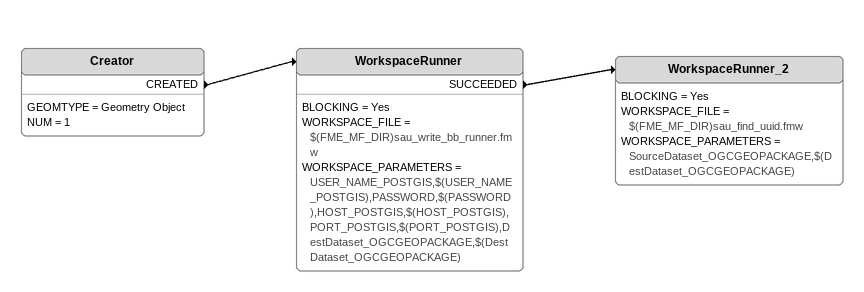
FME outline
Creator
    GEOMTYPE = Geometry Object
    NUM = 1
    CREATED -> WorkspaceRunner
WorkspaceRunner
    BLOCKING = Yes
    WORKSPACE_FILE = $(FME_MF_DIR)sau_write_bb_runner.fmw
    WORKSPACE_PARAMETERS = USER_NAME_POSTGIS,$(USER_NAME_POSTGIS),PASSWORD,$(PASSWORD),HOST_POSTGIS,$(HOST_POSTGIS),PORT_POSTGIS,$(PORT_POSTGIS),DestDataset_OGCGEOPACKAGE,$(DestDataset_OGCGEOPACKAGE)
    SUCCEEDED -> WorkspaceRunner_2
WorkspaceRunner_2
    BLOCKING = Yes
    WORKSPACE_FILE = $(FME_MF_DIR)sau_find_uuid.fmw
    WORKSPACE_PARAMETERS = SourceDataset_OGCGEOPACKAGE,$(DestDataset_OGCGEOPACKAGE)
